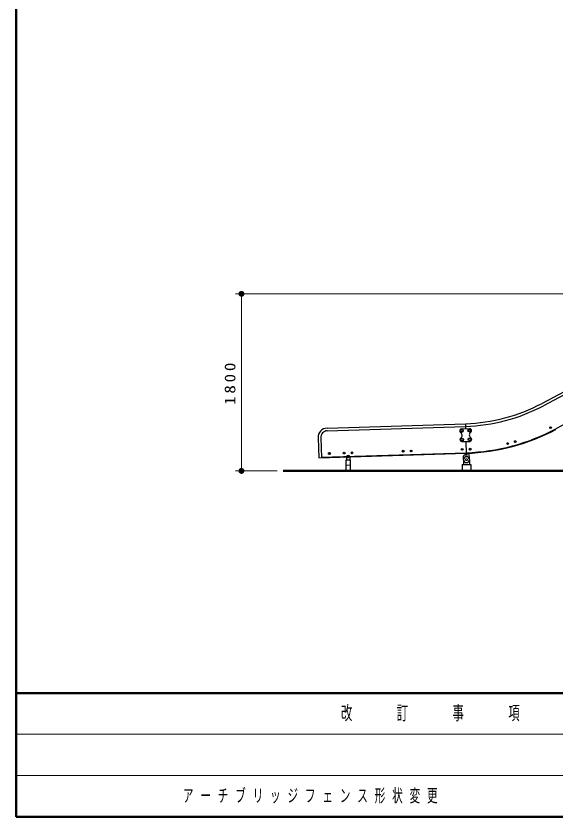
# Model space of a CAD drawing. Units: millimetres on the paper, scale 1:60. Extents: x -385 to 0, y -594 to 267.
# Drawn here: x -385 to -293.6, y -297 to -161.3 of the extents above; entities that cross this region are included whole.
import ezdxf

# ---------------------------------------------------------------- set-up
doc = ezdxf.new("R2010")
doc.units = ezdxf.units.MM
doc.linetypes.add('USER1', pattern=[4.5, 2.5, -2])
doc.layers.add('1_60', color=7, linetype='Continuous', lineweight=25)
doc.layers.add('NAKAMURA図枠', color=7, linetype='Continuous', lineweight=13)
doc.layers.add('図面情報', color=7, linetype='Continuous')
doc.styles.add('ＭＳ ゴシック', font='')
doc.styles.get('ＭＳ ゴシック').set_extended_font_data('MS Gothic')

# ---------------------------------------------------------------- blocks, each defined once
blk = doc.blocks.new('filled_dot')
at = {"color": 0, "linetype": 'Continuous', "lineweight": -2, "const_width": 1.25}
blk.add_lwpolyline([(-0.625, 0, 1), (0.625, 0, 1)], format="xyb", close=True, dxfattribs=at)

msp = doc.modelspace()

# ---------------------------------------------------------------- linework, layer by layer
at = {"layer": '1_60', "lineweight": 13}
for p, q in [((-243.38, -208.383), (-347.834, -208.383)), ((-346.834, -238.383), (-346.834, -208.383)), ((-340.778, -238.383), (-347.834, -238.383))]:
    msp.add_line(p, q, dxfattribs=at)
at = {"layer": '1_60', "color": 1}
for p, q in [((-286.792, -222.074), (-295.935, -226.936)), ((-286.579, -222.475), (-295.722, -227.336)), ((-284.491, -226.401), (-293.634, -231.262)), ((-332.326, -231.129), (-308.931, -230.394)), ((-332.312, -231.582), (-308.916, -230.847)), ((-333.869, -232.772), (-333.762, -236.177)), ((-333.416, -232.757), (-333.309, -236.162)), ((-333.762, -236.177), (-308.774, -235.391)), ((-333.312, -236.062), (-308.777, -235.291))]:
    msp.add_line(p, q, dxfattribs=at)
at = {"layer": '1_60', "color": 190}
for p, q in [((-308.931, -230.394), (-308.904, -231.227)), ((-308.836, -233.392), (-308.774, -235.391)), ((-308.913, -235.729), (-308.924, -235.396)), ((-308.763, -235.724), (-308.774, -235.391)), ((-308.613, -235.72), (-308.624, -235.386))]:
    msp.add_line(p, q, dxfattribs=at)
at = {"layer": '1_60', "color": 131}
for p, q in [((-309.571, -231.248), (-308.238, -231.206)), ((-309.503, -233.413), (-308.17, -233.371))]:
    msp.add_line(p, q, dxfattribs=at)
at = {"layer": '1_60'}
for p, q in [((-294.546, -231.03), (-294.548, -231.087)), ((-294.499, -231.118), (-294.548, -231.087)), ((-294.546, -231.03), (-294.495, -231.002)), ((-294.499, -231.118), (-294.448, -231.091)), ((-294.446, -231.033), (-294.495, -231.002)), ((-294.446, -231.033), (-294.448, -231.091)), ((-300.521, -233.37), (-300.465, -233.355)), ((-300.424, -233.396), (-300.465, -233.355)), ((-309.492, -234.68), (-309.519, -234.731)), ((-309.492, -234.68), (-309.434, -234.678)), ((-309.404, -234.727), (-309.434, -234.678)), ((-308.159, -234.638), (-308.186, -234.689)), ((-308.156, -234.738), (-308.186, -234.689)), ((-308.159, -234.638), (-308.101, -234.636)), ((-308.071, -234.686), (-308.101, -234.636)), ((-308.071, -234.686), (-308.098, -234.736)), ((-301.809, -233.713), (-301.824, -233.769)), ((-301.783, -233.81), (-301.824, -233.769)), ((-301.809, -233.713), (-301.753, -233.698)), ((-301.783, -233.81), (-301.728, -233.795)), ((-301.713, -233.739), (-301.753, -233.698)), ((-301.713, -233.739), (-301.728, -233.795)), ((-300.521, -233.37), (-300.536, -233.426)), ((-300.495, -233.467), (-300.536, -233.426)), ((-300.495, -233.467), (-300.439, -233.452)), ((-300.424, -233.396), (-300.439, -233.452)), ((-329.482, -235.308), (-329.51, -235.359)), ((-329.479, -235.408), (-329.51, -235.359)), ((-329.482, -235.308), (-329.425, -235.307)), ((-329.479, -235.408), (-329.422, -235.407)), ((-329.394, -235.356), (-329.425, -235.307)), ((-329.394, -235.356), (-329.422, -235.407)), ((-328.15, -235.266), (-328.177, -235.317)), ((-328.147, -235.366), (-328.177, -235.317)), ((-328.15, -235.266), (-328.092, -235.265)), ((-328.147, -235.366), (-328.089, -235.365)), ((-328.062, -235.314), (-328.092, -235.265)), ((-328.062, -235.314), (-328.089, -235.365)), ((-319.487, -234.994), (-319.514, -235.045)), ((-319.484, -235.094), (-319.514, -235.045)), ((-319.487, -234.994), (-319.429, -234.992)), ((-319.484, -235.094), (-319.426, -235.092)), ((-319.399, -235.042), (-319.429, -234.992)), ((-319.399, -235.042), (-319.426, -235.092)), ((-318.154, -234.952), (-318.182, -235.003)), ((-318.151, -235.052), (-318.182, -235.003)), ((-318.154, -234.952), (-318.097, -234.951)), ((-318.151, -235.052), (-318.094, -235.051)), ((-318.066, -235), (-318.097, -234.951)), ((-318.066, -235), (-318.094, -235.051)), ((-309.489, -234.78), (-309.519, -234.731)), ((-309.489, -234.78), (-309.431, -234.778)), ((-309.404, -234.727), (-309.431, -234.778)), ((-308.156, -234.738), (-308.098, -234.736))]:
    msp.add_line(p, q, dxfattribs=at)
at = {"layer": '1_60', "color": 4}
for p, q in [((-332.019, -235.4), (-331.953, -235.359)), ((-332.019, -235.4), (-332.016, -235.477)), ((-332.016, -235.477), (-331.948, -235.513)), ((-331.953, -235.359), (-331.885, -235.395)), ((-331.948, -235.513), (-331.883, -235.472)), ((-331.885, -235.395), (-331.883, -235.472)), ((-309.239, -236.49), (-309.258, -235.907)), ((-308.613, -235.72), (-309.096, -235.735)), ((-308.24, -236.458), (-308.274, -235.372))]:
    msp.add_line(p, q, dxfattribs=at)
at = {"layer": '1_60', "color": 70}
for p, q in [((-329.055, -236.044), (-329.055, -236.545)), ((-328.472, -236.044), (-328.472, -236.545)), ((-329.18, -236.545), (-329.18, -238.383)), ((-328.347, -236.545), (-329.18, -236.545)), ((-328.347, -238.383), (-328.347, -236.545)), ((-309.482, -237.316), (-307.997, -237.316)), ((-309.482, -237.316), (-309.482, -238.383)), ((-309.24, -236.474), (-309.24, -237.316)), ((-308.24, -236.474), (-308.24, -237.316)), ((-307.997, -237.316), (-307.997, -238.383))]:
    msp.add_line(p, q, dxfattribs=at)
at = {"layer": '1_60', "color": 70, "linetype": 'USER1', "lineweight": 13}
msp.add_line((-329.18, -237.378), (-328.347, -237.378), dxfattribs=at)
at = {"layer": '1_60', "lineweight": 50}
msp.add_line((-190.32, -238.383), (-339.778, -238.383), dxfattribs=at)
at = {"layer": '1_60', "color": 131}
for centre, radius in [((-309.56, -231.581), 0.271), ((-309.56, -231.581), 0.188), ((-308.228, -231.539), 0.271), ((-308.228, -231.539), 0.188), ((-309.513, -233.08), 0.271), ((-309.513, -233.08), 0.188), ((-308.181, -233.038), 0.271), ((-308.181, -233.038), 0.188)]:
    msp.add_circle(centre, radius, dxfattribs=at)
at = {"layer": '1_60'}
for centre, radius in [((-294.497, -231.06), 0.15), ((-294.497, -231.06), 0.0577), ((-300.48, -233.411), 0.15), ((-300.48, -233.411), 0.0577), ((-309.461, -234.729), 0.15), ((-309.461, -234.729), 0.0577), ((-308.129, -234.687), 0.15), ((-308.129, -234.687), 0.0577), ((-301.768, -233.754), 0.15), ((-301.768, -233.754), 0.0577), ((-329.452, -235.357), 0.15), ((-329.452, -235.357), 0.0577), ((-328.119, -235.316), 0.15), ((-328.119, -235.316), 0.0577), ((-319.457, -235.043), 0.15), ((-319.457, -235.043), 0.0577), ((-318.124, -235.001), 0.15), ((-318.124, -235.001), 0.0577)]:
    msp.add_circle(centre, radius, dxfattribs=at)
at = {"layer": '1_60', "color": 4}
msp.add_circle((-331.951, -235.436), 0.175, dxfattribs=at)
at = {"layer": '1_60', "color": 4, "linetype": 'USER1', "lineweight": 13}
msp.add_circle((-331.951, -235.436), 0.104, dxfattribs=at)
at = {"layer": '1_60', "color": 4, "lineweight": 13}
msp.add_circle((-331.951, -235.436), 0.0917, dxfattribs=at)
at = {"layer": '1_60', "color": 70}
msp.add_circle((-328.763, -236.044), 0.1, dxfattribs=at)
at = {"layer": '1_60', "linetype": 'USER1', "lineweight": 13}
msp.add_circle((-308.74, -236.474), 0.158, dxfattribs=at)
at = {"layer": '1_60', "color": 1}
for centre, radius, start, end in [((-309.863, -200.741), 29.667, 271.8, 298), ((-309.863, -200.741), 30.121, 271.8, 298), ((-332.276, -232.721), 1.593, 91.8, 181.8), ((-332.276, -232.721), 1.14, 91.8, 181.8), ((-309.863, -200.741), 34.567, 271.8, 298), ((-309.863, -200.741), 34.667, 271.8, 298)]:
    msp.add_arc(centre, radius, start, end, dxfattribs=at)
at = {"layer": '1_60', "color": 131}
for centre, radius, start, end in [((-309.56, -231.581), 0.333, 91.8, 236.7032), ((-310.064, -232.347), 0.583, 306.8968, 56.7032), ((-307.677, -232.272), 0.583, 126.8968, 236.7032), ((-308.228, -231.539), 0.333, 306.8968, 91.8), ((-309.513, -233.08), 0.333, 126.8968, 271.8), ((-308.181, -233.038), 0.333, 271.8, 56.7032)]:
    msp.add_arc(centre, radius, start, end, dxfattribs=at)
at = {"layer": '1_60', "color": 70}
for centre, radius in [((-328.763, -236.044), 0.292), ((-308.74, -236.474), 0.5)]:
    msp.add_arc(centre, radius, 0, 180, dxfattribs=at)
at = {"layer": '1_60', "color": 4}
for centre, radius, start, end in [((-309.091, -235.902), 0.167, 91.8, 181.8), ((-308.74, -236.474), 0.5, 181.8, 1.8)]:
    msp.add_arc(centre, radius, start, end, dxfattribs=at)
at = {"layer": 'NAKAMURA図枠', "lineweight": 50}
for p, q in [((-385, -30), (-385, -297)), ((-385, -276), (0, -276)), ((-385, -297), (0, -297))]:
    msp.add_line(p, q, dxfattribs=at)
at = {"layer": 'NAKAMURA図枠'}
for p, q in [((-385, -283), (-243.5, -283)), ((-385, -290), (-243.5, -290))]:
    msp.add_line(p, q, dxfattribs=at)

# ---------------------------------------------------------------- block references
at = {"layer": '1_60', "lineweight": 13, "xscale": 0.4, "yscale": 0.4}
for p, rotation in [((-346.834, -208.383), 270), ((-346.834, -238.383), 90)]:
    msp.add_blockref('filled_dot', p, dxfattribs=dict(at, rotation=rotation))

# ---------------------------------------------------------------- texts
at = {"layer": '1_60', "insert": (-347.834, -223.383), "char_height": 1.833, "attachment_point": 8, "rotation": 90, "style": 'ＭＳ ゴシック'}
msp.add_mtext('\\T1.33;\\W1.15;1800', dxfattribs=at)
at = {"layer": 'NAKAMURA図枠', "color": 4, "insert": (-314.25, -279.5), "char_height": 2.346, "attachment_point": 5, "style": 'ＭＳ ゴシック'}
msp.add_mtext('\\T1.64;\\W0.6;改\u3000\u3000訂\u3000\u3000事\u3000\u3000項', dxfattribs=at)
at = {"layer": '図面情報', "insert": (-356.75, -293.5), "char_height": 2.199, "attachment_point": 4, "style": 'ＭＳ ゴシック'}
msp.add_mtext('\\T1.64;\\W0.6;アーチブリッジフェンス形状変更', dxfattribs=at)

doc.saveas('drawing.dxf')
